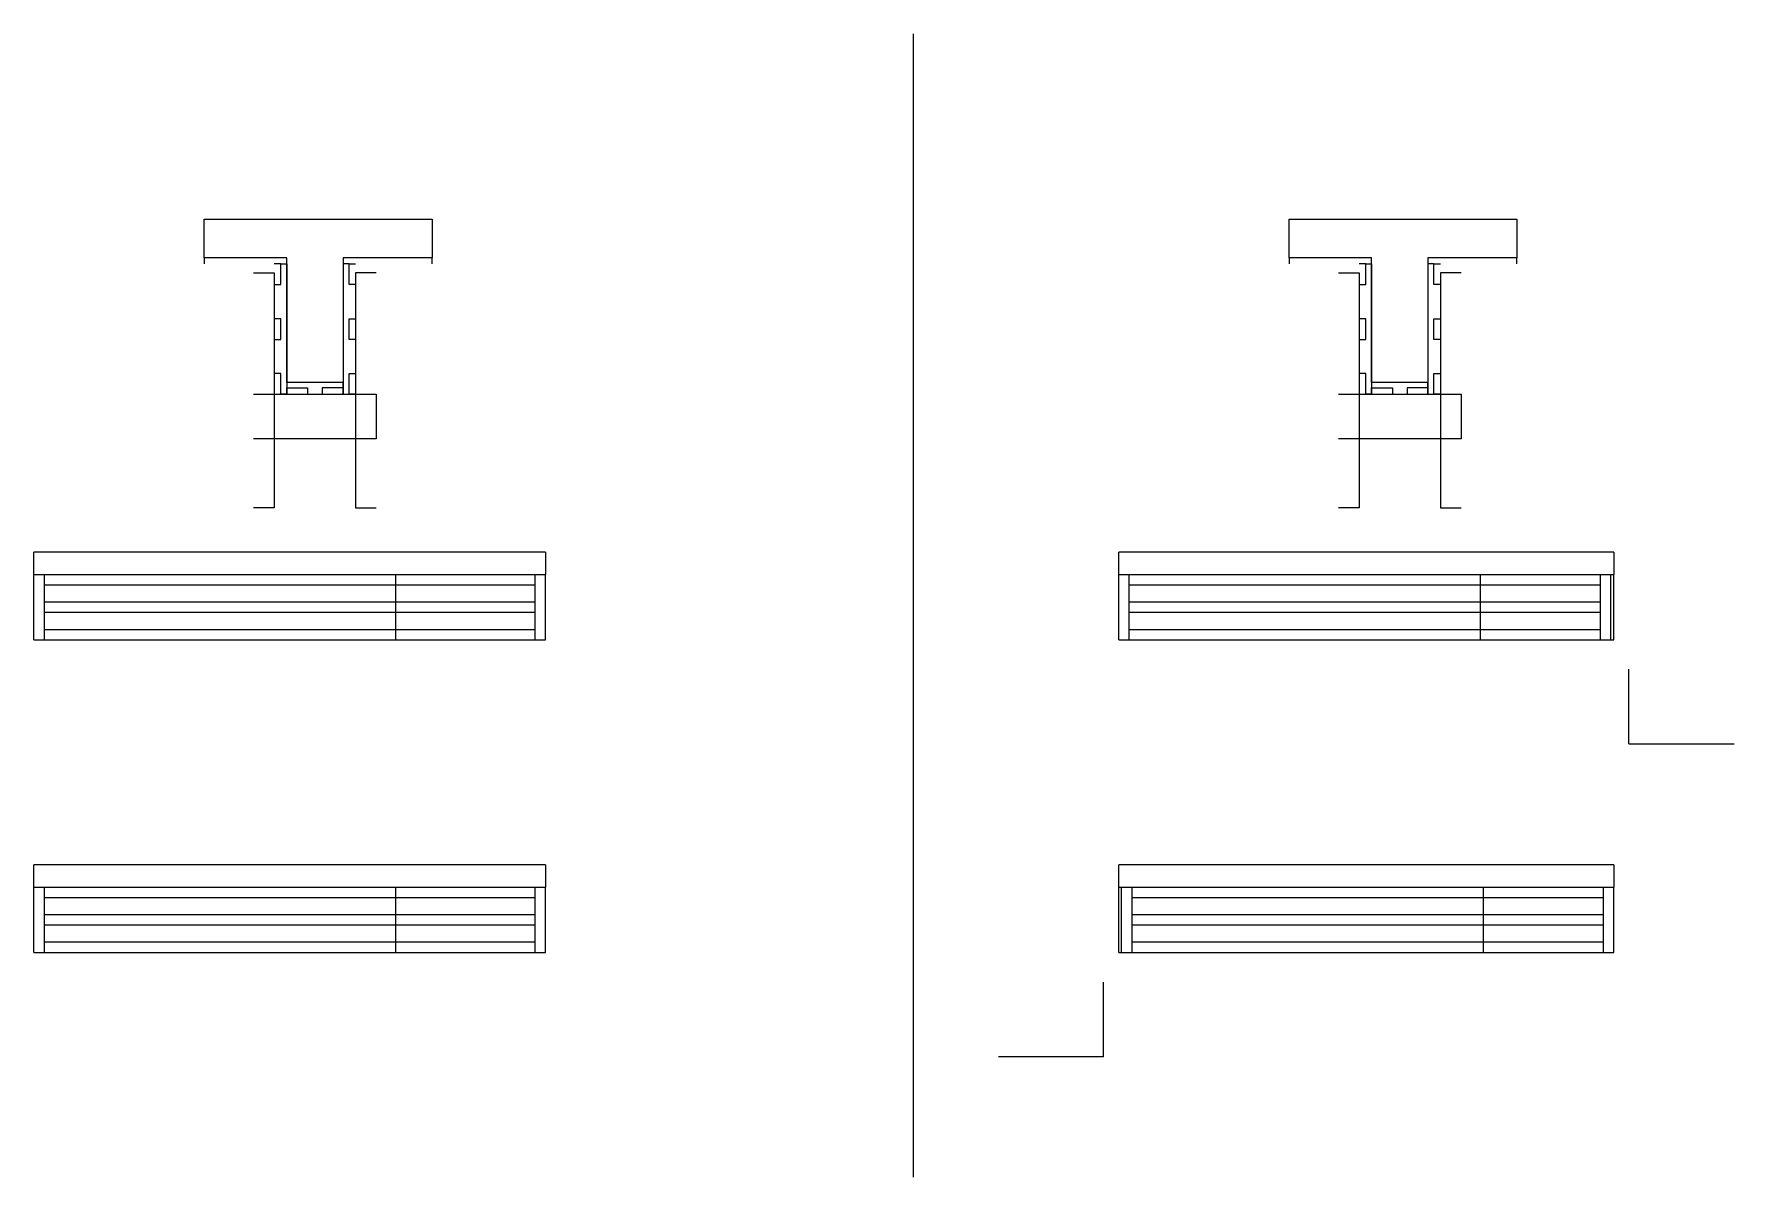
# Model space of a CAD drawing. Header units: metres. Extents: x 7485 to 8632, y 5325 to 6096.
import ezdxf

# ---------------------------------------------------------------- set-up
doc = ezdxf.new("R2010")
doc.units = ezdxf.units.M
for name, color, linetype in [('CONCRETO', 7, 'Continuous'), ('COTA', 7, 'Continuous'), ('Madeira', 7, 'Continuous'), ('NOMENCLATURA', 7, 'Continuous'), ('Painéis', 7, 'Continuous'), ('SARR_2.2x7', 7, 'Continuous'), ('SARR_3.5x7', 7, 'Continuous')]:
    doc.layers.add(name, color=color, linetype=linetype)

msp = doc.modelspace()

# ---------------------------------------------------------------- linework, layer by layer
at = {"layer": 'CONCRETO', "color": 7, "lineweight": 25}
for points in [[(7600.2, 5945), (7600.2, 5971), (7753.8, 5971), (7753.8, 5945), (7693.8, 5945), (7693.8, 5861), (7655.8, 5861), (7655.8, 5945)], [(8332, 5945), (8332, 5971), (8485.6, 5971), (8485.6, 5945), (8425.6, 5945), (8425.6, 5861), (8387.6, 5861), (8387.6, 5945)]]:
    msp.add_lwpolyline(points, dxfattribs=at)
at = {"layer": 'COTA', "color": 7, "lineweight": 25}
for p, q in [((8078.3, 6096), (8078.3, 5325.2)), ((7485.3, 5731.5), (7485.3, 5746.5)), ((7830.3, 5746.5), (7485.3, 5746.5)), ((7830.3, 5746.5), (7830.3, 5731.5)), ((8217, 5731.5), (8217, 5746.5)), ((8551, 5746.5), (8217, 5746.5)), ((8551, 5746.5), (8551, 5731.5)), ((7485.3, 5520.7), (7485.3, 5535.7)), ((7830.3, 5535.7), (7485.3, 5535.7)), ((7830.3, 5535.7), (7830.3, 5520.7)), ((8217, 5520.7), (8217, 5535.7)), ((8551, 5535.7), (8217, 5535.7)), ((8551, 5535.7), (8551, 5520.7))]:
    msp.add_line(p, q, dxfattribs=at)
at = {"layer": 'Madeira', "color": 7, "lineweight": 25}
for points in [[(7647.4, 5927), (7651.8, 5927), (7651.8, 5941), (7647.4, 5941)], [(7702.2, 5927), (7697.8, 5927), (7697.8, 5941), (7702.2, 5941)], [(8379.2, 5927), (8383.6, 5927), (8383.6, 5941), (8379.2, 5941)], [(8434, 5927), (8429.6, 5927), (8429.6, 5941), (8434, 5941)], [(7647.4, 5890), (7651.8, 5890), (7651.8, 5904), (7647.4, 5904)], [(7702.2, 5890), (7697.8, 5890), (7697.8, 5904), (7702.2, 5904)], [(8379.2, 5890), (8383.6, 5890), (8383.6, 5904), (8379.2, 5904)], [(8434, 5890), (8429.6, 5890), (8429.6, 5904), (8434, 5904)], [(7647.4, 5853), (7651.8, 5853), (7651.8, 5867), (7647.4, 5867)], [(7702.2, 5853), (7697.8, 5853), (7697.8, 5867), (7702.2, 5867)], [(8379.2, 5853), (8383.6, 5853), (8383.6, 5867), (8379.2, 5867)], [(8434, 5853), (8429.6, 5853), (8429.6, 5867), (8434, 5867)], [(7655.8, 5853), (7655.8, 5857.4), (7669.8, 5857.4), (7669.8, 5853)], [(7693.8, 5853), (7693.8, 5857.4), (7679.8, 5857.4), (7679.8, 5853)], [(8387.6, 5853), (8387.6, 5857.4), (8401.6, 5857.4), (8401.6, 5853)], [(8425.6, 5853), (8425.6, 5857.4), (8411.6, 5857.4), (8411.6, 5853)]]:
    msp.add_lwpolyline(points, dxfattribs=at)
at = {"layer": 'NOMENCLATURA', "color": 7, "lineweight": 25}
for p, q in [((8561.2, 5617.2), (8561.2, 5667.6)), ((8561.2, 5617.2), (8632.1, 5617.2)), ((8206.8, 5406.3), (8206.8, 5456.7)), ((8206.8, 5406.3), (8135.9, 5406.3))]:
    msp.add_line(p, q, dxfattribs=at)
at = {"layer": 'Painéis', "color": 7, "lineweight": 25}
for p, q in [((7485.3, 5731.5), (7830.3, 5731.5)), ((7485.3, 5687.5), (7485.3, 5731.5)), ((7729.3, 5687.5), (7729.3, 5731.5)), ((7830.3, 5687.5), (7830.3, 5731.5)), ((8217, 5731.5), (8551, 5731.5)), ((8217, 5687.5), (8217, 5731.5)), ((8461, 5687.5), (8461, 5731.5)), ((8549, 5687.5), (8549, 5731.5)), ((8551, 5687.5), (8551, 5731.5)), ((7485.3, 5687.5), (7830.3, 5687.5)), ((8217, 5687.5), (8551, 5687.5)), ((7485.3, 5520.7), (7830.3, 5520.7)), ((7485.3, 5476.7), (7485.3, 5520.7)), ((7729.3, 5476.7), (7729.3, 5520.7)), ((7830.3, 5476.7), (7830.3, 5520.7)), ((8217, 5520.7), (8551, 5520.7)), ((8217, 5476.7), (8217, 5520.7)), ((8219, 5476.7), (8219, 5520.7)), ((8463, 5476.7), (8463, 5520.7)), ((8551, 5476.7), (8551, 5520.7)), ((7485.3, 5476.7), (7830.3, 5476.7)), ((8217, 5476.7), (8551, 5476.7))]:
    msp.add_line(p, q, dxfattribs=at)
for points in [[(7655.8, 5941), (7655.8, 5945), (7600.2, 5945), (7600.2, 5941)], [(7651.8, 5941), (7655.8, 5941), (7655.8, 5853), (7651.8, 5853)], [(7753.8, 5941), (7753.8, 5945), (7693.8, 5945), (7693.8, 5941)], [(7697.8, 5941), (7693.8, 5941), (7693.8, 5853), (7697.8, 5853)], [(8387.6, 5941), (8387.6, 5945), (8332, 5945), (8332, 5941)], [(8383.6, 5941), (8387.6, 5941), (8387.6, 5853), (8383.6, 5853)], [(8485.6, 5941), (8485.6, 5945), (8425.6, 5945), (8425.6, 5941)], [(8429.6, 5941), (8425.6, 5941), (8425.6, 5853), (8429.6, 5853)], [(7693.8, 5857.4), (7693.8, 5861), (7655.8, 5861), (7655.8, 5857.4)], [(8425.6, 5857.4), (8425.6, 5861), (8387.6, 5861), (8387.6, 5857.4)]]:
    msp.add_lwpolyline(points, dxfattribs=at)
at = {"layer": 'SARR_2.2x7', "color": 7, "lineweight": 25}
for p, q in [((7492.3, 5687.5), (7492.3, 5731.5)), ((7492.3, 5724.5), (7729.3, 5724.5)), ((7729.3, 5724.5), (7823.3, 5724.5)), ((7823.3, 5687.5), (7823.3, 5731.5)), ((8224, 5687.5), (8224, 5731.5)), ((8224, 5724.5), (8461, 5724.5)), ((8461, 5724.5), (8542, 5724.5)), ((8542, 5687.5), (8542, 5731.5)), ((7492.3, 5713), (7729.3, 5713)), ((7729.3, 5713), (7823.3, 5713)), ((8224, 5713), (8461, 5713)), ((8461, 5713), (8542, 5713)), ((7492.3, 5706), (7729.3, 5706)), ((7729.3, 5706), (7823.3, 5706)), ((8224, 5706), (8461, 5706)), ((8461, 5706), (8542, 5706)), ((7492.3, 5694.5), (7729.3, 5694.5)), ((7729.3, 5694.5), (7823.3, 5694.5)), ((8224, 5694.5), (8461, 5694.5)), ((8461, 5694.5), (8542, 5694.5)), ((7492.3, 5476.7), (7492.3, 5520.7)), ((7823.3, 5476.7), (7823.3, 5520.7)), ((8226, 5476.7), (8226, 5520.7)), ((8544, 5476.7), (8544, 5520.7)), ((7492.3, 5513.7), (7729.3, 5513.7)), ((7729.3, 5513.7), (7823.3, 5513.7)), ((8226, 5513.7), (8463, 5513.7)), ((8463, 5513.7), (8544, 5513.7)), ((7492.3, 5502.2), (7729.3, 5502.2)), ((7492.3, 5495.2), (7729.3, 5495.2)), ((7729.3, 5502.2), (7823.3, 5502.2)), ((7729.3, 5495.2), (7823.3, 5495.2)), ((8226, 5502.2), (8463, 5502.2)), ((8226, 5495.2), (8463, 5495.2)), ((8463, 5502.2), (8544, 5502.2)), ((8463, 5495.2), (8544, 5495.2)), ((7492.3, 5483.7), (7729.3, 5483.7)), ((7729.3, 5483.7), (7823.3, 5483.7)), ((8226, 5483.7), (8463, 5483.7)), ((8463, 5483.7), (8544, 5483.7))]:
    msp.add_line(p, q, dxfattribs=at)
at = {"layer": 'SARR_3.5x7', "color": 7, "lineweight": 25}
for points in [[(7633.4, 5935), (7647.4, 5935), (7647.4, 5776.5), (7633.4, 5776.5)], [(7716.2, 5935), (7702.2, 5935), (7702.2, 5776.5), (7716.2, 5776.5)], [(8365.2, 5935), (8379.2, 5935), (8379.2, 5776.5), (8365.2, 5776.5)], [(8448, 5935), (8434, 5935), (8434, 5776.5), (8448, 5776.5)], [(7633.4, 5853), (7716.2, 5853), (7716.2, 5822.9), (7633.4, 5822.9)], [(8365.2, 5853), (8448, 5853), (8448, 5822.9), (8365.2, 5822.9)]]:
    msp.add_lwpolyline(points, dxfattribs=at)

doc.saveas('drawing.dxf')
